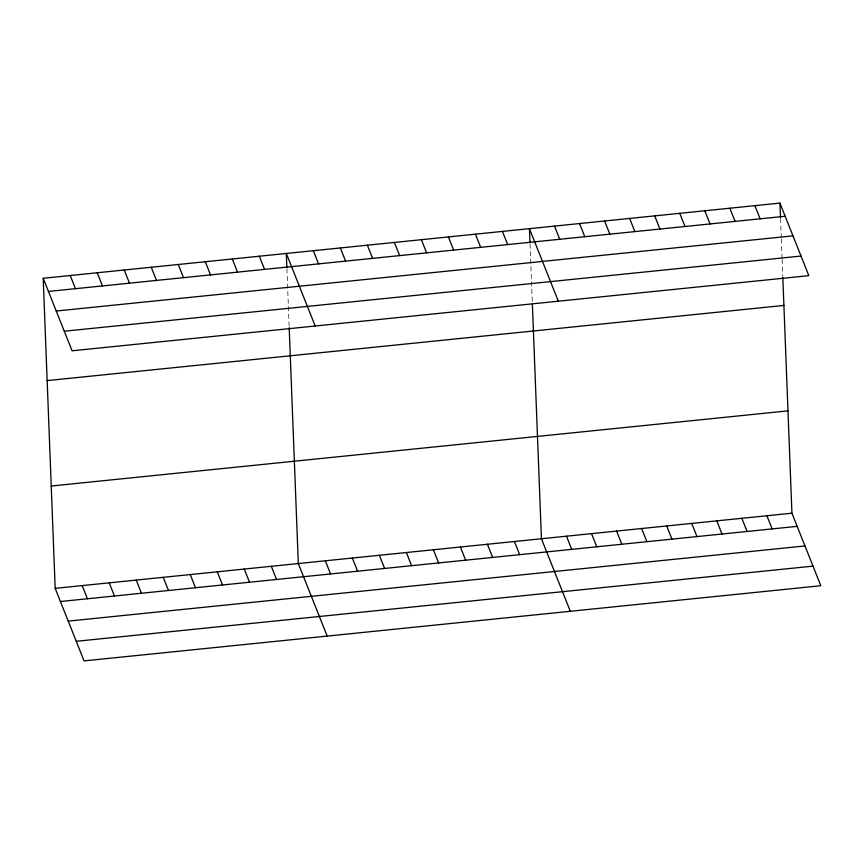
<?xml version="1.0" encoding="UTF-8"?>
<svg xmlns="http://www.w3.org/2000/svg" width="864" height="864" viewBox="0 0 864 864"><rect width="100%" height="100%" fill="white"/><g stroke="black" fill="none" stroke-linecap="round" stroke-linejoin="round"><path stroke-width="0.65" stroke-dasharray="4.32 3.24" d="M780.538 218.452L781.283 237.643M781.326 238.918L782.071 258.109M782.125 259.384L782.762 276.016M530.042 244.015L532.321 302.854M286.924 268.812L289.148 326.376"/><path stroke-width="1.3" d="M43.2 278.273L779.944 203.105L808.812 275.648L72.068 350.806L43.2 278.273L55.188 588.352L84.056 660.895L820.8 585.727L791.932 513.194L782.816 277.29M48.438 291.438L785.182 216.27M56.236 311.029L792.979 235.861M64.271 331.214L801.014 256.057M47.153 380.603L783.907 305.435M51.235 486.022L787.979 410.864M55.188 588.352L791.932 513.194M60.426 601.517L797.17 526.36M68.224 621.119L804.967 545.951M76.259 641.304L813.002 566.136M754.898 205.664L760.136 218.83M729.842 208.213L735.091 221.389M704.797 210.773L710.035 223.938M679.752 213.332L684.99 226.498M654.696 215.881L659.934 229.046M766.886 515.743L772.124 528.919M629.651 218.441L634.889 231.606M741.83 518.303L747.079 531.468M604.606 221L609.844 234.166M716.785 520.862L722.023 534.028M579.55 223.549L584.788 236.714M691.74 523.411L696.978 536.576M554.504 226.109L559.742 239.274M666.684 525.971L671.922 539.136M558.317 301.201L529.448 228.658L529.999 242.73M641.639 528.53L646.877 541.696M502.438 231.422L507.676 244.588M616.583 531.079L621.832 544.244M475.427 234.176L480.665 247.342M591.538 533.639L596.776 546.804M448.405 236.93L453.654 250.096M566.492 536.188L571.73 549.364M570.305 611.291L541.436 538.747L532.375 304.128M421.394 239.684L426.632 252.85M514.426 541.501L519.664 554.666M394.384 242.438L399.622 255.604M487.415 544.255L492.653 557.431M367.373 245.203L372.611 258.368M460.393 547.02L465.642 560.185M340.351 247.957L345.589 261.122M433.382 549.774L438.62 562.939M313.34 250.711L318.578 263.876M406.372 552.528L411.61 565.693M315.198 326.009L286.33 253.465L286.87 267.538M379.361 555.282L384.599 568.447M259.308 256.219L264.557 269.384M352.339 558.036L357.577 571.201M232.297 258.973L237.535 272.149M325.328 560.79L330.566 573.966M205.286 261.738L210.524 274.903M327.175 636.088L298.318 563.555L289.192 327.65M178.265 264.492L183.514 277.657M271.296 566.309L276.534 579.474M151.254 267.246L156.492 280.411M244.285 569.063L249.523 582.228M124.243 270L129.481 283.165M217.274 571.817L222.512 584.982M97.232 272.754L102.47 285.919M190.253 574.571L195.502 587.747M70.211 275.519L75.449 288.684M163.242 577.336L168.48 590.501M136.231 580.09L141.469 593.255M109.22 582.844L114.458 596.009M82.199 585.598L87.437 598.763M779.944 203.105L780.494 217.177"/></g></svg>
